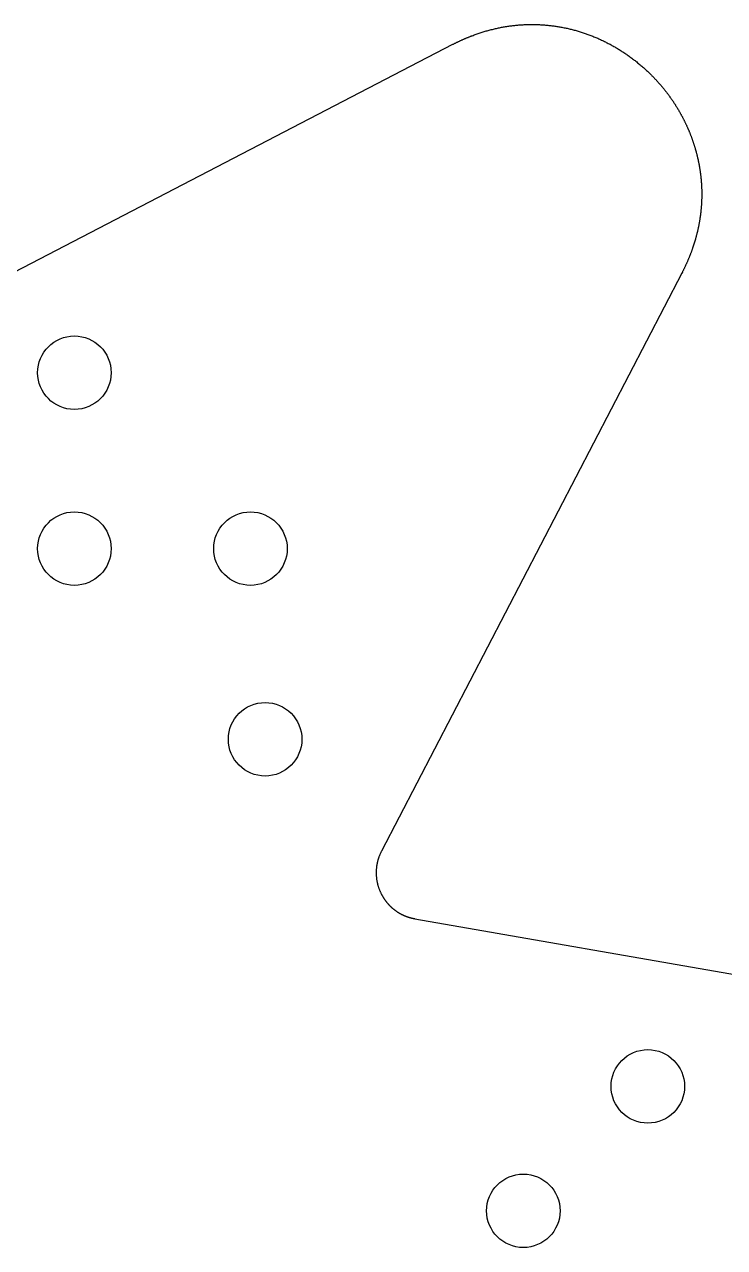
# Model space of a CAD drawing. Header units: millimetres. Extents: x 72.5 to 127.5, y -127.5 to -72.5.
# Drawn here: x 107.13 to 115.7, y -99.56 to -84.58 of the extents above; entities that cross this region are included whole.
import ezdxf

# ---------------------------------------------------------------- set-up
doc = ezdxf.new("R2010")
doc.units = ezdxf.units.MM
doc.layers.add('Edge.Cuts', color=254, linetype='CONTINUOUS', true_color=0xd0d2cd)

msp = doc.modelspace()

# ---------------------------------------------------------------- linework, layer by layer
at = {"layer": 'Edge.Cuts', "linetype": 'CONTINUOUS'}
for p, q in [((112.846216, -84.643074), (112.858703, -84.639931)), ((112.858703, -84.639931), (112.871195, -84.636868)), ((112.871195, -84.636868), (112.883693, -84.633886)), ((112.883693, -84.633886), (112.896195, -84.630986)), ((112.896195, -84.630986), (112.908701, -84.628166)), ((112.908701, -84.628166), (112.921213, -84.625428)), ((112.921213, -84.625428), (112.933728, -84.62277)), ((112.933728, -84.62277), (112.946248, -84.620193)), ((112.946248, -84.620193), (112.958772, -84.617696)), ((112.958772, -84.617696), (112.971299, -84.615281)), ((112.971299, -84.615281), (112.983831, -84.612946)), ((112.983831, -84.612946), (112.996366, -84.610691)), ((112.996366, -84.610691), (113.008905, -84.608517)), ((113.008905, -84.608517), (113.021447, -84.606424)), ((113.021447, -84.606424), (113.033992, -84.604411)), ((113.033992, -84.604411), (113.046541, -84.602479)), ((113.046541, -84.602479), (113.059092, -84.600627)), ((113.059092, -84.600627), (113.071646, -84.598855)), ((113.071646, -84.598855), (113.084203, -84.597164)), ((113.084203, -84.597164), (113.096762, -84.595553)), ((113.096762, -84.595553), (113.109323, -84.594022)), ((113.109323, -84.594022), (113.121887, -84.592571)), ((113.121887, -84.592571), (113.134452, -84.591201)), ((113.134452, -84.591201), (113.147019, -84.589911)), ((113.147019, -84.589911), (113.159588, -84.588701)), ((113.159588, -84.588701), (113.172159, -84.587571)), ((113.172159, -84.587571), (113.18473, -84.586521)), ((113.18473, -84.586521), (113.197303, -84.585551)), ((113.197303, -84.585551), (113.209876, -84.584662)), ((113.209876, -84.584662), (113.22245, -84.583852)), ((113.22245, -84.583852), (113.235025, -84.583123)), ((113.235025, -84.583123), (113.2476, -84.582473)), ((113.2476, -84.582473), (113.260175, -84.581904)), ((113.260175, -84.581904), (113.272749, -84.581415)), ((113.272749, -84.581415), (113.285324, -84.581005)), ((113.285324, -84.581005), (113.297898, -84.580676)), ((113.297898, -84.580676), (113.310471, -84.580426)), ((113.310471, -84.580426), (113.323044, -84.580257)), ((113.323044, -84.580257), (113.335615, -84.580167)), ((113.335615, -84.580167), (113.348185, -84.580157)), ((113.348185, -84.580157), (113.360753, -84.580227)), ((113.360753, -84.580227), (113.37332, -84.580378)), ((113.37332, -84.580378), (113.385884, -84.580608)), ((113.385884, -84.580608), (113.398447, -84.580918)), ((113.398447, -84.580918), (113.411006, -84.581307)), ((113.411006, -84.581307), (113.423563, -84.581777)), ((113.423563, -84.581777), (113.436117, -84.582327)), ((113.436117, -84.582327), (113.448668, -84.582956)), ((113.448668, -84.582956), (113.461215, -84.583665)), ((113.461215, -84.583665), (113.473758, -84.584454)), ((113.473758, -84.584454), (113.486298, -84.585323)), ((113.486298, -84.585323), (113.498833, -84.586272)), ((113.498833, -84.586272), (113.511363, -84.5873)), ((113.511363, -84.5873), (113.523889, -84.588409)), ((113.523889, -84.588409), (113.536409, -84.589597)), ((113.536409, -84.589597), (113.548924, -84.590865)), ((113.548924, -84.590865), (113.561434, -84.592212)), ((113.561434, -84.592212), (113.573938, -84.59364)), ((113.573938, -84.59364), (113.586435, -84.595147)), ((113.586435, -84.595147), (113.598926, -84.596734)), ((113.598926, -84.596734), (113.611409, -84.5984)), ((113.611409, -84.5984), (113.623886, -84.600146)), ((113.623886, -84.600146), (113.636355, -84.601972)), ((113.636355, -84.601972), (113.648817, -84.603878)), ((113.648817, -84.603878), (113.66127, -84.605863)), ((113.66127, -84.605863), (113.673715, -84.607928)), ((113.673715, -84.607928), (113.686151, -84.610072)), ((113.686151, -84.610072), (113.698579, -84.612296)), ((113.698579, -84.612296), (113.710996, -84.614599)), ((113.710996, -84.614599), (113.723404, -84.616982)), ((113.723404, -84.616982), (113.735802, -84.619444)), ((113.735802, -84.619444), (113.74819, -84.621986)), ((113.74819, -84.621986), (113.760566, -84.624607)), ((113.760566, -84.624607), (113.772932, -84.627308)), ((113.772932, -84.627308), (113.785286, -84.630087)), ((113.785286, -84.630087), (113.797628, -84.632946)), ((113.797628, -84.632946), (113.809958, -84.635885)), ((113.809958, -84.635885), (113.822275, -84.638902)), ((113.822275, -84.638902), (113.83458, -84.641999)), ((112.43769, -84.79287), (112.443819, -84.789923)), ((112.443819, -84.789923), (112.449949, -84.786999)), ((112.449949, -84.786999), (112.456083, -84.784095)), ((112.456083, -84.784095), (112.462217, -84.781213)), ((112.462217, -84.781213), (112.468355, -84.778351)), ((112.468355, -84.778351), (112.474493, -84.775511)), ((112.474493, -84.775511), (112.480635, -84.772691)), ((112.480635, -84.772691), (112.486778, -84.769893)), ((112.486778, -84.769893), (112.492924, -84.767116)), ((112.492924, -84.767116), (112.499071, -84.76436)), ((112.499071, -84.76436), (112.505221, -84.761624)), ((112.505221, -84.761624), (112.511372, -84.75891)), ((112.511372, -84.75891), (112.517526, -84.756216)), ((112.517526, -84.756216), (112.523681, -84.753544)), ((112.523681, -84.753544), (112.52984, -84.750892)), ((112.52984, -84.750892), (112.535998, -84.748262)), ((112.535998, -84.748262), (112.542161, -84.745652)), ((112.542161, -84.745652), (112.548323, -84.743063)), ((112.548323, -84.743063), (112.55449, -84.740495)), ((112.55449, -84.740495), (112.560656, -84.737948)), ((112.560656, -84.737948), (112.566826, -84.735421)), ((112.566826, -84.735421), (112.572997, -84.732916)), ((112.572997, -84.732916), (112.579171, -84.73043)), ((112.579171, -84.73043), (112.585345, -84.727967)), ((112.585345, -84.727967), (112.591522, -84.725523)), ((112.591522, -84.725523), (112.5977, -84.723101)), ((112.5977, -84.723101), (112.603882, -84.720699)), ((112.603882, -84.720699), (112.610063, -84.718318)), ((112.610063, -84.718318), (112.622433, -84.713618)), ((112.622433, -84.713618), (112.634811, -84.709001)), ((112.634811, -84.709001), (112.647195, -84.704467)), ((112.647195, -84.704467), (112.659586, -84.700015)), ((112.659586, -84.700015), (112.671984, -84.695645)), ((112.671984, -84.695645), (112.684389, -84.691358)), ((112.684389, -84.691358), (112.696801, -84.687153)), ((112.696801, -84.687153), (112.709219, -84.68303)), ((112.709219, -84.68303), (112.721643, -84.678989)), ((112.721643, -84.678989), (112.734074, -84.67503)), ((112.734074, -84.67503), (112.746511, -84.671153)), ((112.746511, -84.671153), (112.758954, -84.667358)), ((112.758954, -84.667358), (112.771403, -84.663644)), ((112.771403, -84.663644), (112.783858, -84.660012)), ((112.783858, -84.660012), (112.796318, -84.656462)), ((112.796318, -84.656462), (112.808785, -84.652993)), ((112.808785, -84.652993), (112.821256, -84.649605)), ((112.821256, -84.649605), (112.833733, -84.646299)), ((112.833733, -84.646299), (112.846216, -84.643074)), ((113.83458, -84.641999), (113.846871, -84.645174)), ((113.846871, -84.645174), (113.859148, -84.648429)), ((113.859148, -84.648429), (113.871411, -84.651763)), ((113.871411, -84.651763), (113.883659, -84.655175)), ((113.883659, -84.655175), (113.895893, -84.658666)), ((113.895893, -84.658666), (113.908111, -84.662236)), ((113.908111, -84.662236), (113.920314, -84.665885)), ((113.920314, -84.665885), (113.9325, -84.669612)), ((113.9325, -84.669612), (113.94467, -84.673418)), ((113.94467, -84.673418), (113.956822, -84.677303)), ((113.956822, -84.677303), (113.968958, -84.681265)), ((113.968958, -84.681265), (113.981075, -84.685306)), ((113.981075, -84.685306), (113.993174, -84.689425)), ((113.993174, -84.689425), (114.005255, -84.693623)), ((114.005255, -84.693623), (114.017316, -84.697898)), ((114.017316, -84.697898), (114.029357, -84.702251)), ((114.029357, -84.702251), (114.041379, -84.706682)), ((114.041379, -84.706682), (114.05338, -84.71119)), ((114.05338, -84.71119), (114.06536, -84.715776)), ((114.06536, -84.715776), (114.077319, -84.72044)), ((114.077319, -84.72044), (114.089256, -84.72518)), ((114.089256, -84.72518), (114.10117, -84.729998)), ((114.10117, -84.729998), (114.113062, -84.734893)), ((114.113062, -84.734893), (114.12493, -84.739865)), ((114.12493, -84.739865), (114.136775, -84.744913)), ((114.136775, -84.744913), (114.148595, -84.750038)), ((114.148595, -84.750038), (114.160391, -84.75524)), ((114.160391, -84.75524), (114.172161, -84.760517)), ((114.172161, -84.760517), (114.183906, -84.765871)), ((114.183906, -84.765871), (114.195624, -84.771301)), ((114.195624, -84.771301), (114.207316, -84.776806)), ((114.207316, -84.776806), (114.21898, -84.782387)), ((114.21898, -84.782387), (114.230617, -84.788044)), ((114.230617, -84.788044), (114.242226, -84.793776)), ((105.292422, -88.501053), (112.376525, -84.823495)), ((112.376525, -84.823495), (112.382632, -84.820336)), ((112.382632, -84.820336), (112.38874, -84.8172)), ((112.38874, -84.8172), (112.394852, -84.814084)), ((112.394852, -84.814084), (112.400964, -84.81099)), ((112.400964, -84.81099), (112.40708, -84.807916)), ((112.40708, -84.807916), (112.413197, -84.804865)), ((112.413197, -84.804865), (112.419318, -84.801834)), ((112.419318, -84.801834), (112.425439, -84.798825)), ((112.425439, -84.798825), (112.431564, -84.795836)), ((112.431564, -84.795836), (112.43769, -84.79287)), ((114.242226, -84.793776), (114.253806, -84.799582)), ((114.253806, -84.799582), (114.265356, -84.805464)), ((114.265356, -84.805464), (114.276877, -84.81142)), ((114.276877, -84.81142), (114.288368, -84.81745)), ((114.288368, -84.81745), (114.299828, -84.823555)), ((114.299828, -84.823555), (114.311257, -84.829733)), ((114.311257, -84.829733), (114.322654, -84.835986)), ((114.322654, -84.835986), (114.334018, -84.842311)), ((114.334018, -84.842311), (114.34535, -84.84871)), ((114.34535, -84.84871), (114.356648, -84.855182)), ((114.356648, -84.855182), (114.367912, -84.861727)), ((114.367912, -84.861727), (114.379142, -84.868344)), ((114.379142, -84.868344), (114.390337, -84.875033)), ((114.390337, -84.875033), (114.401497, -84.881795)), ((114.401497, -84.881795), (114.41262, -84.888628)), ((114.41262, -84.888628), (114.423707, -84.895532)), ((114.423707, -84.895532), (114.434757, -84.902508)), ((114.434757, -84.902508), (114.445769, -84.909554)), ((114.445769, -84.909554), (114.456743, -84.916671)), ((114.456743, -84.916671), (114.467678, -84.923858)), ((114.467678, -84.923858), (114.478574, -84.931115)), ((114.478574, -84.931115), (114.489431, -84.938441)), ((114.489431, -84.938441), (114.500247, -84.945837)), ((114.500247, -84.945837), (114.511022, -84.953302)), ((114.511022, -84.953302), (114.521755, -84.960835)), ((114.521755, -84.960835), (114.532447, -84.968437)), ((114.532447, -84.968437), (114.543096, -84.976106)), ((114.543096, -84.976106), (114.553702, -84.983843)), ((114.553702, -84.983843), (114.564265, -84.991648)), ((114.564265, -84.991648), (114.574783, -84.999519)), ((114.574783, -84.999519), (114.585257, -85.007456)), ((114.585257, -85.007456), (114.595685, -85.01546)), ((114.595685, -85.01546), (114.606068, -85.02353)), ((114.606068, -85.02353), (114.616405, -85.031665)), ((114.616405, -85.031665), (114.626695, -85.039864)), ((114.626695, -85.039864), (114.636937, -85.048129)), ((114.636937, -85.048129), (114.647132, -85.056457)), ((114.647132, -85.056457), (114.657279, -85.06485)), ((114.657279, -85.06485), (114.667376, -85.073306)), ((114.667376, -85.073306), (114.677424, -85.081824)), ((114.677424, -85.081824), (114.687422, -85.090405)), ((114.687422, -85.090405), (114.69737, -85.099049)), ((114.69737, -85.099049), (114.707267, -85.107754)), ((114.707267, -85.107754), (114.717112, -85.11652)), ((114.717112, -85.11652), (114.726905, -85.125347)), ((114.726905, -85.125347), (114.736646, -85.134234)), ((114.736646, -85.134234), (114.746333, -85.143182)), ((114.746333, -85.143182), (114.755967, -85.152189)), ((114.755967, -85.152189), (114.765548, -85.161254)), ((114.765548, -85.161254), (114.775073, -85.170379)), ((114.775073, -85.170379), (114.784544, -85.179561)), ((114.784544, -85.179561), (114.793959, -85.188801)), ((114.793959, -85.188801), (114.803318, -85.198098)), ((114.803318, -85.198098), (114.807976, -85.202768)), ((114.807976, -85.202768), (114.81262, -85.207452)), ((114.81262, -85.207452), (114.81725, -85.21215)), ((114.81725, -85.21215), (114.821866, -85.216862)), ((114.821866, -85.216862), (114.826467, -85.221588)), ((114.826467, -85.221588), (114.831054, -85.226327)), ((114.831054, -85.226327), (114.835626, -85.231081)), ((114.835626, -85.231081), (114.840184, -85.235848)), ((114.840184, -85.235848), (114.844728, -85.240629)), ((114.844728, -85.240629), (114.849256, -85.245424)), ((114.849256, -85.245424), (114.85377, -85.250232)), ((114.85377, -85.250232), (114.858269, -85.255054)), ((114.858269, -85.255054), (114.862753, -85.259888)), ((114.862753, -85.259888), (114.867223, -85.264737)), ((114.867223, -85.264737), (114.871677, -85.269599)), ((114.871677, -85.269599), (114.876117, -85.274474)), ((114.876117, -85.274474), (114.880541, -85.279362)), ((114.880541, -85.279362), (114.884951, -85.284263)), ((114.884951, -85.284263), (114.889345, -85.289177)), ((114.889345, -85.289177), (114.893724, -85.294105)), ((114.893724, -85.294105), (114.898087, -85.299045)), ((114.898087, -85.299045), (114.902436, -85.303998)), ((114.902436, -85.303998), (114.906768, -85.308964)), ((114.906768, -85.308964), (114.911086, -85.313942)), ((114.911086, -85.313942), (114.915388, -85.318933)), ((114.915388, -85.318933), (114.919675, -85.323937)), ((114.919675, -85.323937), (114.923945, -85.328954)), ((114.923945, -85.328954), (114.928201, -85.333983)), ((114.928201, -85.333983), (114.93244, -85.339024)), ((114.93244, -85.339024), (114.936664, -85.344078)), ((114.936664, -85.344078), (114.940871, -85.349143)), ((114.940871, -85.349143), (114.945064, -85.354221)), ((114.945064, -85.354221), (114.94924, -85.359311)), ((114.94924, -85.359311), (114.9534, -85.364414)), ((114.9534, -85.364414), (114.957544, -85.369528)), ((114.957544, -85.369528), (114.961672, -85.374655)), ((114.961672, -85.374655), (114.965784, -85.379792)), ((114.965784, -85.379792), (114.96988, -85.384943)), ((114.96988, -85.384943), (114.973959, -85.390104)), ((114.973959, -85.390104), (114.978023, -85.395278)), ((114.978023, -85.395278), (114.98207, -85.400462)), ((114.98207, -85.400462), (114.986101, -85.405659)), ((114.986101, -85.405659), (114.990114, -85.410867)), ((114.990114, -85.410867), (114.994113, -85.416087)), ((114.994113, -85.416087), (114.998093, -85.421317)), ((114.998093, -85.421317), (115.002059, -85.42656)), ((115.002059, -85.42656), (115.006006, -85.431812)), ((115.006006, -85.431812), (115.009938, -85.437077)), ((115.009938, -85.437077), (115.013852, -85.442352)), ((115.013852, -85.442352), (115.017751, -85.447639)), ((115.017751, -85.447639), (115.021632, -85.452936)), ((115.021632, -85.452936), (115.025496, -85.458245)), ((115.025496, -85.458245), (115.029344, -85.463564)), ((115.029344, -85.463564), (115.033175, -85.468894)), ((115.033175, -85.468894), (115.036988, -85.474234)), ((115.036988, -85.474234), (115.040785, -85.479586)), ((115.040785, -85.479586), (115.044564, -85.484947)), ((115.044564, -85.484947), (115.048327, -85.49032)), ((115.048327, -85.49032), (115.052072, -85.495702)), ((115.052072, -85.495702), (115.0558, -85.501095)), ((115.0558, -85.501095), (115.059511, -85.506498)), ((115.059511, -85.506498), (115.063205, -85.511912)), ((115.063205, -85.511912), (115.066881, -85.517335)), ((115.066881, -85.517335), (115.07054, -85.522769)), ((115.07054, -85.522769), (115.074182, -85.528212)), ((115.074182, -85.528212), (115.077806, -85.533666)), ((115.077806, -85.533666), (115.081412, -85.539129)), ((115.081412, -85.539129), (115.085002, -85.544603)), ((115.085002, -85.544603), (115.088573, -85.550085)), ((115.088573, -85.550085), (115.092128, -85.555578)), ((115.092128, -85.555578), (115.095664, -85.56108)), ((115.095664, -85.56108), (115.099183, -85.566592)), ((115.099183, -85.566592), (115.102684, -85.572113)), ((115.102684, -85.572113), (115.106168, -85.577644)), ((115.106168, -85.577644), (115.109633, -85.583183)), ((115.109633, -85.583183), (115.113081, -85.588733)), ((115.113081, -85.588733), (115.116511, -85.594291)), ((115.116511, -85.594291), (115.119923, -85.599859)), ((115.119923, -85.599859), (115.123317, -85.605435)), ((115.123317, -85.605435), (115.126694, -85.611021)), ((115.126694, -85.611021), (115.130051, -85.616615)), ((115.130051, -85.616615), (115.133392, -85.622219)), ((115.133392, -85.622219), (115.136714, -85.62783)), ((115.136714, -85.62783), (115.140018, -85.633452)), ((115.140018, -85.633452), (115.143304, -85.639081)), ((115.143304, -85.639081), (115.146572, -85.64472)), ((115.146572, -85.64472), (115.149821, -85.650365)), ((115.149821, -85.650365), (115.153053, -85.656021)), ((115.153053, -85.656021), (115.156266, -85.661684)), ((115.156266, -85.661684), (115.159461, -85.667357)), ((115.159461, -85.667357), (115.162637, -85.673036)), ((115.162637, -85.673036), (115.165796, -85.678725)), ((115.165796, -85.678725), (115.168935, -85.684421)), ((115.168935, -85.684421), (115.172057, -85.690126)), ((115.172057, -85.690126), (115.17516, -85.695838)), ((115.17516, -85.695838), (115.178245, -85.701559)), ((115.178245, -85.701559), (115.18131, -85.707286)), ((115.18131, -85.707286), (115.184358, -85.713023)), ((115.184358, -85.713023), (115.187387, -85.718766)), ((115.187387, -85.718766), (115.190397, -85.724519)), ((115.190397, -85.724519), (115.193389, -85.730277)), ((115.193389, -85.730277), (115.196362, -85.736044)), ((115.196362, -85.736044), (115.199316, -85.741817)), ((115.199316, -85.741817), (115.202253, -85.7476)), ((115.202253, -85.7476), (115.205169, -85.753388)), ((115.205169, -85.753388), (115.208068, -85.759185)), ((115.208068, -85.759185), (115.210947, -85.764987)), ((115.210947, -85.764987), (115.213809, -85.770799)), ((115.213809, -85.770799), (115.21665, -85.776616)), ((115.21665, -85.776616), (115.219474, -85.782441)), ((115.219474, -85.782441), (115.222277, -85.788272)), ((115.222277, -85.788272), (115.225063, -85.794112)), ((115.225063, -85.794112), (115.227829, -85.799956)), ((115.227829, -85.799956), (115.230577, -85.805809)), ((115.230577, -85.805809), (115.233306, -85.811667)), ((115.233306, -85.811667), (115.236016, -85.817534)), ((115.236016, -85.817534), (115.238706, -85.823405)), ((115.238706, -85.823405), (115.241378, -85.829285)), ((115.241378, -85.829285), (115.24403, -85.835169)), ((115.24403, -85.835169), (115.246664, -85.841061)), ((115.246664, -85.841061), (115.249278, -85.846958)), ((115.249278, -85.846958), (115.251874, -85.852863)), ((115.251874, -85.852863), (115.254449, -85.858773)), ((115.254449, -85.858773), (115.257007, -85.86469)), ((115.257007, -85.86469), (115.259544, -85.870612)), ((115.259544, -85.870612), (115.262064, -85.876542)), ((115.262064, -85.876542), (115.264562, -85.882475)), ((115.264562, -85.882475), (115.267043, -85.888417)), ((115.267043, -85.888417), (115.269504, -85.894362)), ((115.269504, -85.894362), (115.271946, -85.900316)), ((115.271946, -85.900316), (115.274368, -85.906273)), ((115.274368, -85.906273), (115.276772, -85.912238)), ((115.276772, -85.912238), (115.279155, -85.918206)), ((115.279155, -85.918206), (115.28152, -85.924182)), ((115.28152, -85.924182), (115.283865, -85.930161)), ((115.283865, -85.930161), (115.286191, -85.936148)), ((115.286191, -85.936148), (115.288497, -85.942138)), ((115.288497, -85.942138), (115.290785, -85.948136)), ((115.290785, -85.948136), (115.293052, -85.954136)), ((115.293052, -85.954136), (115.295301, -85.960145)), ((115.295301, -85.960145), (115.297529, -85.966156)), ((115.297529, -85.966156), (115.299739, -85.972174)), ((115.299739, -85.972174), (115.301928, -85.978195)), ((115.301928, -85.978195), (115.304099, -85.984224)), ((115.304099, -85.984224), (115.306249, -85.990255)), ((115.306249, -85.990255), (115.308381, -85.996294)), ((115.308381, -85.996294), (115.310492, -86.002334)), ((115.310492, -86.002334), (115.312585, -86.008382)), ((115.312585, -86.008382), (115.314658, -86.014432)), ((115.314658, -86.014432), (115.316711, -86.02049)), ((115.316711, -86.02049), (115.318744, -86.026549)), ((115.318744, -86.026549), (115.320759, -86.032616)), ((115.320759, -86.032616), (115.322753, -86.038684)), ((115.322753, -86.038684), (115.324728, -86.04476)), ((115.324728, -86.04476), (115.326683, -86.050837)), ((115.326683, -86.050837), (115.328619, -86.056922)), ((115.328619, -86.056922), (115.330534, -86.063007)), ((115.330534, -86.063007), (115.332431, -86.0691)), ((115.332431, -86.0691), (115.334307, -86.075194)), ((115.334307, -86.075194), (115.336165, -86.081295)), ((115.336165, -86.081295), (115.338001, -86.087398)), ((115.338001, -86.087398), (115.339819, -86.093507)), ((115.339819, -86.093507), (115.341617, -86.099617)), ((115.341617, -86.099617), (115.343395, -86.105734)), ((115.343395, -86.105734), (115.345153, -86.111852)), ((115.345153, -86.111852), (115.346892, -86.117977)), ((115.346892, -86.117977), (115.348611, -86.124103)), ((115.348611, -86.124103), (115.35031, -86.130235)), ((115.35031, -86.130235), (115.351989, -86.136368)), ((115.351989, -86.136368), (115.35365, -86.142508)), ((115.35365, -86.142508), (115.355289, -86.148648)), ((115.355289, -86.148648), (115.35691, -86.154794)), ((115.35691, -86.154794), (115.358509, -86.160941)), ((115.358509, -86.160941), (115.36009, -86.167095)), ((115.36009, -86.167095), (115.361651, -86.173249)), ((115.361651, -86.173249), (115.363192, -86.179409)), ((115.363192, -86.179409), (115.364713, -86.185569)), ((115.364713, -86.185569), (115.366214, -86.191736)), ((115.366214, -86.191736), (115.367695, -86.197903)), ((115.367695, -86.197903), (115.369157, -86.204076)), ((115.369157, -86.204076), (115.370599, -86.210249)), ((115.370599, -86.210249), (115.372021, -86.216428)), ((115.372021, -86.216428), (115.373423, -86.222607)), ((115.373423, -86.222607), (115.374805, -86.228792)), ((115.374805, -86.228792), (115.376167, -86.234977)), ((115.376167, -86.234977), (115.37751, -86.241167)), ((115.37751, -86.241167), (115.378832, -86.247358)), ((115.378832, -86.247358), (115.380135, -86.253554)), ((115.380135, -86.253554), (115.381418, -86.25975)), ((115.381418, -86.25975), (115.382681, -86.265952)), ((115.382681, -86.265952), (115.383923, -86.272153)), ((115.383923, -86.272153), (115.385147, -86.27836)), ((115.385147, -86.27836), (115.38635, -86.284566)), ((115.38635, -86.284566), (115.387533, -86.290778)), ((115.387533, -86.290778), (115.388696, -86.296989)), ((115.388696, -86.296989), (115.38984, -86.303206)), ((115.38984, -86.303206), (115.390963, -86.309422)), ((115.390963, -86.309422), (115.392067, -86.315644)), ((115.392067, -86.315644), (115.393151, -86.321864)), ((115.393151, -86.321864), (115.394215, -86.32809)), ((115.394215, -86.32809), (115.395258, -86.334315)), ((115.395258, -86.334315), (115.396283, -86.340546)), ((115.396283, -86.340546), (115.397286, -86.346775)), ((115.397286, -86.346775), (115.39827, -86.353009)), ((115.39827, -86.353009), (115.399234, -86.359243)), ((115.399234, -86.359243), (115.400179, -86.365481)), ((115.400179, -86.365481), (115.401103, -86.371719)), ((115.401103, -86.371719), (115.402007, -86.377961)), ((115.402007, -86.377961), (115.402891, -86.384202)), ((115.402891, -86.384202), (115.403756, -86.390448)), ((115.403756, -86.390448), (115.4046, -86.396693)), ((115.4046, -86.396693), (115.405424, -86.402942)), ((115.405424, -86.402942), (115.406228, -86.409191)), ((115.406228, -86.409191), (115.407013, -86.415444)), ((115.407013, -86.415444), (115.407777, -86.421695)), ((115.407777, -86.421695), (115.408522, -86.427951)), ((115.408522, -86.427951), (115.409246, -86.434206)), ((115.409246, -86.434206), (115.409951, -86.440466)), ((115.409951, -86.440466), (115.410635, -86.446723)), ((115.410635, -86.446723), (115.4113, -86.452986)), ((115.4113, -86.452986), (115.411945, -86.459246)), ((115.411945, -86.459246), (115.412569, -86.465511)), ((115.412569, -86.465511), (115.413174, -86.471774)), ((115.413174, -86.471774), (115.413759, -86.478042)), ((115.413759, -86.478042), (115.414323, -86.484308)), ((115.414323, -86.484308), (115.414868, -86.490578)), ((115.414868, -86.490578), (115.415392, -86.496847)), ((115.415392, -86.496847), (115.415897, -86.503119)), ((115.415897, -86.503119), (115.416382, -86.50939)), ((115.416382, -86.50939), (115.416847, -86.515665)), ((115.416847, -86.515665), (115.417291, -86.521938)), ((115.417291, -86.521938), (115.417716, -86.528215)), ((115.417716, -86.528215), (115.418121, -86.53449)), ((115.418121, -86.53449), (115.418505, -86.540769)), ((115.418505, -86.540769), (115.41887, -86.547045)), ((115.41887, -86.547045), (115.419215, -86.553326)), ((115.419215, -86.553326), (115.419539, -86.559605)), ((115.419539, -86.559605), (115.419844, -86.565887)), ((115.419844, -86.565887), (115.420129, -86.572167)), ((115.420129, -86.572167), (115.420394, -86.578452)), ((115.420394, -86.578452), (115.420638, -86.584733)), ((115.420638, -86.584733), (115.420863, -86.591019)), ((115.420506, -86.735678), (115.42025, -86.741972)), ((115.420742, -86.729387), (115.420506, -86.735678)), ((115.420958, -86.723094), (115.420742, -86.729387)), ((115.420863, -86.591019), (115.421068, -86.597302)), ((115.421153, -86.716803), (115.420958, -86.723094)), ((115.421068, -86.597302), (115.421252, -86.603589)), ((115.421329, -86.710509), (115.421153, -86.716803)), ((115.421252, -86.603589), (115.421417, -86.609873)), ((115.421485, -86.704219), (115.421329, -86.710509)), ((115.421417, -86.609873), (115.421562, -86.616161)), ((115.42162, -86.697925), (115.421485, -86.704219)), ((115.421562, -86.616161), (115.421686, -86.622447)), ((115.421736, -86.691635), (115.42162, -86.697925)), ((115.421686, -86.622447), (115.421791, -86.628736)), ((115.421831, -86.685342), (115.421736, -86.691635)), ((115.421791, -86.628736), (115.421875, -86.635023)), ((115.421907, -86.679053), (115.421831, -86.685342)), ((115.421875, -86.635023), (115.42194, -86.641313)), ((115.421963, -86.67276), (115.421907, -86.679053)), ((115.42194, -86.641313), (115.421985, -86.6476)), ((115.421998, -86.666471), (115.421963, -86.67276)), ((115.421985, -86.6476), (115.422009, -86.653891)), ((115.422014, -86.66018), (115.421998, -86.666471)), ((115.422009, -86.653891), (115.422014, -86.66018)), ((115.408832, -86.88665), (115.408094, -86.892937)), ((115.409549, -86.880365), (115.408832, -86.88665)), ((115.410246, -86.874076), (115.409549, -86.880365)), ((115.410923, -86.86779), (115.410246, -86.874076)), ((115.41158, -86.861501), (115.410923, -86.86779)), ((115.412217, -86.855214), (115.41158, -86.861501)), ((115.412834, -86.848923), (115.412217, -86.855214)), ((115.41343, -86.842636), (115.412834, -86.848923)), ((115.414007, -86.836344), (115.41343, -86.842636)), ((115.414564, -86.830056), (115.414007, -86.836344)), ((115.4151, -86.823764), (115.414564, -86.830056)), ((115.415617, -86.817475), (115.4151, -86.823764)), ((115.416113, -86.811183), (115.415617, -86.817475)), ((115.416589, -86.804893), (115.416113, -86.811183)), ((115.417046, -86.7986), (115.416589, -86.804893)), ((115.417482, -86.79231), (115.417046, -86.7986)), ((115.417898, -86.786017), (115.417482, -86.79231)), ((115.418294, -86.779726), (115.417898, -86.786017)), ((115.41867, -86.773432), (115.418294, -86.779726)), ((115.419026, -86.767142), (115.41867, -86.773432)), ((115.419362, -86.760848), (115.419026, -86.767142)), ((115.419678, -86.754557), (115.419362, -86.760848)), ((115.419974, -86.748263), (115.419678, -86.754557)), ((115.42025, -86.741972), (115.419974, -86.748263)), ((115.385583, -87.037324), (115.384362, -87.043593)), ((115.386783, -87.031057), (115.385583, -87.037324)), ((115.387964, -87.024786), (115.386783, -87.031057)), ((115.389123, -87.018517), (115.387964, -87.024786)), ((115.390264, -87.012244), (115.389123, -87.018517)), ((115.391383, -87.005973), (115.390264, -87.012244)), ((115.392483, -86.999699), (115.391383, -87.005973)), ((115.393562, -86.993426), (115.392483, -86.999699)), ((115.394622, -86.98715), (115.393562, -86.993426)), ((115.39566, -86.980876), (115.394622, -86.98715)), ((115.39668, -86.974598), (115.39566, -86.980876)), ((115.397678, -86.968322), (115.39668, -86.974598)), ((115.398657, -86.962042), (115.397678, -86.968322)), ((115.399615, -86.955765), (115.398657, -86.962042)), ((115.400554, -86.949484), (115.399615, -86.955765)), ((115.401472, -86.943204), (115.400554, -86.949484)), ((115.40237, -86.936922), (115.401472, -86.943204)), ((115.403248, -86.930642), (115.40237, -86.936922)), ((115.404106, -86.924358), (115.403248, -86.930642)), ((115.404944, -86.918076), (115.404106, -86.924358)), ((115.405762, -86.911791), (115.404944, -86.918076)), ((115.406559, -86.905508), (115.405762, -86.911791)), ((115.407337, -86.899222), (115.406559, -86.905508)), ((115.408094, -86.892937), (115.407337, -86.899222)), ((115.350698, -87.187431), (115.348991, -87.193671)), ((115.352385, -87.181192), (115.350698, -87.187431)), ((115.354052, -87.17495), (115.352385, -87.181192)), ((115.355698, -87.168708), (115.354052, -87.17495)), ((115.357324, -87.162463), (115.355698, -87.168708)), ((115.358929, -87.156218), (115.357324, -87.162463)), ((115.360515, -87.14997), (115.358929, -87.156218)), ((115.36208, -87.143724), (115.360515, -87.14997)), ((115.363625, -87.137473), (115.36208, -87.143724)), ((115.365149, -87.131224), (115.363625, -87.137473)), ((115.366653, -87.124971), (115.365149, -87.131224)), ((115.368136, -87.118719), (115.366653, -87.124971)), ((115.3696, -87.112463), (115.368136, -87.118719)), ((115.371043, -87.106209), (115.3696, -87.112463)), ((115.372466, -87.099951), (115.371043, -87.106209)), ((115.373869, -87.093695), (115.372466, -87.099951)), ((115.375251, -87.087435), (115.373869, -87.093695)), ((115.376613, -87.081176), (115.375251, -87.087435)), ((115.377956, -87.074913), (115.376613, -87.081176)), ((115.379277, -87.068652), (115.377956, -87.074913)), ((115.380579, -87.062388), (115.379277, -87.068652)), ((115.38186, -87.056125), (115.380579, -87.062388)), ((115.383121, -87.049858), (115.38186, -87.056125)), ((115.384362, -87.043593), (115.383121, -87.049858)), ((115.30408, -87.336745), (115.30188, -87.342947)), ((115.306258, -87.330543), (115.30408, -87.336745)), ((115.308416, -87.324337), (115.306258, -87.330543)), ((115.310553, -87.318132), (115.308416, -87.324337)), ((115.31267, -87.311923), (115.310553, -87.318132)), ((115.314765, -87.305714), (115.31267, -87.311923)), ((115.316841, -87.299502), (115.314765, -87.305714)), ((115.318896, -87.29329), (115.316841, -87.299502)), ((115.320931, -87.287074), (115.318896, -87.29329)), ((115.322944, -87.280859), (115.320931, -87.287074)), ((115.324938, -87.27464), (115.322944, -87.280859)), ((115.326911, -87.268422), (115.324938, -87.27464)), ((115.328864, -87.2622), (115.326911, -87.268422)), ((115.330795, -87.255979), (115.328864, -87.2622)), ((115.332707, -87.249753), (115.330795, -87.255979)), ((115.334598, -87.243529), (115.332707, -87.249753)), ((115.336469, -87.237301), (115.334598, -87.243529)), ((115.338319, -87.231073), (115.336469, -87.237301)), ((115.340149, -87.224842), (115.338319, -87.231073)), ((115.341958, -87.218612), (115.340149, -87.224842)), ((115.343747, -87.212377), (115.341958, -87.218612)), ((115.345515, -87.206144), (115.343747, -87.212377)), ((115.347263, -87.199907), (115.345515, -87.206144)), ((115.348991, -87.193671), (115.347263, -87.199907)), ((115.245583, -87.485069), (115.242885, -87.491225)), ((115.248259, -87.478911), (115.245583, -87.485069)), ((115.250915, -87.47275), (115.248259, -87.478911)), ((115.25355, -87.466589), (115.250915, -87.47275)), ((115.256165, -87.460424), (115.25355, -87.466589)), ((115.258757, -87.454259), (115.256165, -87.460424)), ((115.26133, -87.44809), (115.258757, -87.454259)), ((115.263881, -87.441921), (115.26133, -87.44809)), ((115.266412, -87.435749), (115.263881, -87.441921)), ((115.268922, -87.429576), (115.266412, -87.435749)), ((115.271411, -87.423399), (115.268922, -87.429576)), ((115.273879, -87.417222), (115.271411, -87.423399)), ((115.276327, -87.411042), (115.273879, -87.417222)), ((115.278753, -87.404861), (115.276327, -87.411042)), ((115.281159, -87.398677), (115.278753, -87.404861)), ((115.283544, -87.392493), (115.281159, -87.398677)), ((115.285909, -87.386305), (115.283544, -87.392493)), ((115.288252, -87.380117), (115.285909, -87.386305)), ((115.290576, -87.373926), (115.288252, -87.380117)), ((115.292877, -87.367734), (115.290576, -87.373926)), ((115.295159, -87.361539), (115.292877, -87.367734)), ((115.29742, -87.355344), (115.295159, -87.361539)), ((115.299661, -87.349145), (115.29742, -87.355344)), ((115.30188, -87.342947), (115.299661, -87.349145)), ((115.17872, -87.625117), (111.501161, -94.706934)), ((115.184504, -87.6139), (115.17872, -87.625117)), ((115.187625, -87.607787), (115.184504, -87.6139)), ((115.190723, -87.601672), (115.187625, -87.607787)), ((115.193801, -87.595554), (115.190723, -87.601672)), ((115.196858, -87.589435), (115.193801, -87.595554)), ((115.199893, -87.583313), (115.196858, -87.589435)), ((115.202907, -87.577189), (115.199893, -87.583313)), ((115.2059, -87.571062), (115.202907, -87.577189)), ((115.208871, -87.564934), (115.2059, -87.571062)), ((115.211822, -87.558803), (115.208871, -87.564934)), ((115.214751, -87.552671), (115.211822, -87.558803)), ((115.217659, -87.546535), (115.214751, -87.552671)), ((115.220546, -87.540399), (115.217659, -87.546535)), ((115.223412, -87.534259), (115.220546, -87.540399)), ((115.226257, -87.528118), (115.223412, -87.534259)), ((115.229081, -87.521974), (115.226257, -87.528118)), ((115.231884, -87.515829), (115.229081, -87.521974)), ((115.234666, -87.50968), (115.231884, -87.515829)), ((115.237426, -87.503531), (115.234666, -87.50968)), ((115.240166, -87.497378), (115.237426, -87.503531)), ((115.242885, -87.491225), (115.240166, -87.497378)), ((111.454704, -94.827135), (111.453039, -94.833648)), ((111.456447, -94.820638), (111.454704, -94.827135)), ((111.458268, -94.814157), (111.456447, -94.820638)), ((111.460168, -94.807694), (111.458268, -94.814157)), ((111.462146, -94.801247), (111.460168, -94.807694)), ((111.464202, -94.794819), (111.462146, -94.801247)), ((111.466336, -94.788409), (111.464202, -94.794819)), ((111.468548, -94.782018), (111.466336, -94.788409)), ((111.470838, -94.775645), (111.468548, -94.782018)), ((111.473206, -94.769293), (111.470838, -94.775645)), ((111.475652, -94.76296), (111.473206, -94.769293)), ((111.478175, -94.756648), (111.475652, -94.76296)), ((111.480776, -94.750357), (111.478175, -94.756648)), ((111.483455, -94.744087), (111.480776, -94.750357)), ((111.486212, -94.737839), (111.483455, -94.744087)), ((111.489047, -94.731612), (111.486212, -94.737839)), ((111.491959, -94.725408), (111.489047, -94.731612)), ((111.494948, -94.719227), (111.491959, -94.725408)), ((111.498016, -94.713069), (111.494948, -94.719227)), ((111.501161, -94.706934), (111.498016, -94.713069)), ((111.436328, -94.966387), (111.436327, -94.973099)), ((111.436327, -94.973099), (111.436406, -94.979813)), ((111.436408, -94.959678), (111.436328, -94.966387)), ((111.436569, -94.952972), (111.436408, -94.959678)), ((111.436809, -94.946271), (111.436569, -94.952972)), ((111.437129, -94.939574), (111.436809, -94.946271)), ((111.437529, -94.932883), (111.437129, -94.939574)), ((111.438008, -94.926198), (111.437529, -94.932883)), ((111.438567, -94.919521), (111.438008, -94.926198)), ((111.439205, -94.912851), (111.438567, -94.919521)), ((111.439923, -94.906189), (111.439205, -94.912851)), ((111.44072, -94.899537), (111.439923, -94.906189)), ((111.441597, -94.892894), (111.44072, -94.899537)), ((111.442552, -94.886262), (111.441597, -94.892894)), ((111.443587, -94.879641), (111.442552, -94.886262)), ((111.444701, -94.873031), (111.443587, -94.879641)), ((111.445893, -94.866434), (111.444701, -94.873031)), ((111.447165, -94.859849), (111.445893, -94.866434)), ((111.448516, -94.853277), (111.447165, -94.859849)), ((111.449945, -94.846719), (111.448516, -94.853277)), ((111.451452, -94.840176), (111.449945, -94.846719)), ((111.453039, -94.833648), (111.451452, -94.840176)), ((111.436406, -94.979813), (111.436565, -94.986528)), ((111.436565, -94.986528), (111.436804, -94.993243)), ((111.436804, -94.993243), (111.437123, -94.999958)), ((111.437123, -94.999958), (111.437522, -95.006671)), ((111.437522, -95.006671), (111.438001, -95.013382)), ((111.438001, -95.013382), (111.438559, -95.02009)), ((111.438559, -95.02009), (111.439198, -95.026794)), ((111.439198, -95.026794), (111.439916, -95.033493)), ((111.439916, -95.033493), (111.440714, -95.040186)), ((111.440714, -95.040186), (111.441592, -95.046873)), ((111.441592, -95.046873), (111.44255, -95.053552)), ((111.44255, -95.053552), (111.443587, -95.060223)), ((111.443587, -95.060223), (111.444703, -95.066884)), ((111.444703, -95.066884), (111.445899, -95.073535)), ((111.445899, -95.073535), (111.447173, -95.080174)), ((111.447173, -95.080174), (111.448527, -95.086801)), ((111.448527, -95.086801), (111.44996, -95.093415)), ((111.44996, -95.093415), (111.451472, -95.100014)), ((111.451472, -95.100014), (111.453061, -95.106599)), ((111.453061, -95.106599), (111.45473, -95.113166)), ((111.45473, -95.113166), (111.456476, -95.119717)), ((111.456476, -95.119717), (111.4583, -95.126249)), ((111.4583, -95.126249), (111.460202, -95.132762)), ((111.460202, -95.132762), (111.462181, -95.139254)), ((111.462181, -95.139254), (111.464237, -95.145725)), ((111.464237, -95.145725), (111.46637, -95.152174)), ((111.46637, -95.152174), (111.46858, -95.158599)), ((111.46858, -95.158599), (111.470865, -95.165)), ((111.470865, -95.165), (111.473227, -95.171375)), ((111.473227, -95.171375), (111.475664, -95.177723)), ((111.475664, -95.177723), (111.478176, -95.184044)), ((111.478176, -95.184044), (111.480762, -95.190336)), ((111.480762, -95.190336), (111.483423, -95.196599)), ((111.483423, -95.196599), (111.486158, -95.20283)), ((111.486158, -95.20283), (111.488966, -95.20903)), ((111.488966, -95.20903), (111.491847, -95.215197)), ((111.491847, -95.215197), (111.4948, -95.221331)), ((111.4948, -95.221331), (111.497826, -95.227429)), ((111.497826, -95.227429), (111.499366, -95.230465)), ((111.499366, -95.230465), (111.500923, -95.233492)), ((111.500923, -95.233492), (111.502498, -95.23651)), ((111.502498, -95.23651), (111.504091, -95.239518)), ((111.504091, -95.239518), (111.505702, -95.242517)), ((111.505702, -95.242517), (111.50733, -95.245506)), ((111.50733, -95.245506), (111.508975, -95.248486)), ((111.508975, -95.248486), (111.510638, -95.251456)), ((111.510638, -95.251456), (111.512319, -95.254415)), ((111.512319, -95.254415), (111.514016, -95.257365)), ((111.514016, -95.257365), (111.515731, -95.260304)), ((111.515731, -95.260304), (111.517463, -95.263234)), ((111.517463, -95.263234), (111.519212, -95.266152)), ((111.519212, -95.266152), (111.520978, -95.269061)), ((111.520978, -95.269061), (111.522761, -95.271958)), ((111.522761, -95.271958), (111.524561, -95.274845)), ((111.524561, -95.274845), (111.526378, -95.277721)), ((111.526378, -95.277721), (111.528211, -95.280586)), ((111.528211, -95.280586), (111.530061, -95.283439)), ((111.530061, -95.283439), (111.531928, -95.286282)), ((111.531928, -95.286282), (111.533811, -95.289113)), ((111.533811, -95.289113), (111.53571, -95.291933)), ((111.53571, -95.291933), (111.537626, -95.294741)), ((111.537626, -95.294741), (111.539558, -95.297537)), ((111.539558, -95.297537), (111.541506, -95.300322)), ((111.541506, -95.300322), (111.54347, -95.303095)), ((111.54347, -95.303095), (111.54545, -95.305855)), ((111.54545, -95.305855), (111.547447, -95.308604)), ((111.547447, -95.308604), (111.549459, -95.31134)), ((111.549459, -95.31134), (111.551487, -95.314064)), ((111.551487, -95.314064), (111.55353, -95.316775)), ((111.55353, -95.316775), (111.555589, -95.319474)), ((111.555589, -95.319474), (111.557663, -95.32216)), ((111.557663, -95.32216), (111.559754, -95.324834)), ((111.559754, -95.324834), (111.561859, -95.327494)), ((111.561859, -95.327494), (111.56398, -95.330143)), ((111.56398, -95.330143), (111.566115, -95.332777)), ((111.566115, -95.332777), (111.568266, -95.335399)), ((111.568266, -95.335399), (111.570432, -95.338006)), ((111.570432, -95.338006), (111.572613, -95.340602)), ((111.572613, -95.340602), (111.574808, -95.343183)), ((111.574808, -95.343183), (111.577019, -95.345751)), ((111.577019, -95.345751), (111.579244, -95.348305)), ((111.579244, -95.348305), (111.581484, -95.350846)), ((111.581484, -95.350846), (111.583738, -95.353372)), ((111.583738, -95.353372), (111.586007, -95.355885)), ((111.586007, -95.355885), (111.588289, -95.358383)), ((111.588289, -95.358383), (111.590587, -95.360869)), ((111.590587, -95.360869), (111.592898, -95.363338)), ((111.592898, -95.363338), (111.595224, -95.365795)), ((111.595224, -95.365795), (111.597562, -95.368236)), ((111.597562, -95.368236), (111.599916, -95.370665)), ((111.599916, -95.370665), (111.602283, -95.373077)), ((111.602283, -95.373077), (111.604664, -95.375476)), ((111.604664, -95.375476), (111.607058, -95.377859)), ((111.607058, -95.377859), (111.609467, -95.380228)), ((111.609467, -95.380228), (111.611887, -95.382582)), ((111.611887, -95.382582), (111.614323, -95.384922)), ((111.614323, -95.384922), (111.61677, -95.387245)), ((111.61677, -95.387245), (111.619233, -95.389555)), ((111.619233, -95.389555), (111.621706, -95.391848)), ((111.621706, -95.391848), (111.624195, -95.394127)), ((111.624195, -95.394127), (111.626694, -95.39639)), ((111.626694, -95.39639), (111.629208, -95.398639)), ((111.629208, -95.398639), (111.631734, -95.400871)), ((111.631734, -95.400871), (111.634273, -95.403089)), ((111.634273, -95.403089), (111.636824, -95.405289)), ((111.636824, -95.405289), (111.639389, -95.407476)), ((111.639389, -95.407476), (111.641964, -95.409646)), ((111.641964, -95.409646), (111.644554, -95.411801)), ((111.644554, -95.411801), (111.647154, -95.413939)), ((111.647154, -95.413939), (111.649768, -95.416062)), ((111.649768, -95.416062), (111.652392, -95.418168)), ((111.652392, -95.418168), (111.655031, -95.420259)), ((111.655031, -95.420259), (111.657679, -95.422333)), ((111.657679, -95.422333), (111.660341, -95.424393)), ((111.660341, -95.424393), (111.663013, -95.426434)), ((111.663013, -95.426434), (111.665699, -95.428461)), ((111.665699, -95.428461), (111.668394, -95.43047)), ((111.668394, -95.43047), (111.671103, -95.432464)), ((111.671103, -95.432464), (111.673821, -95.43444)), ((111.673821, -95.43444), (111.676553, -95.436401)), ((111.676553, -95.436401), (111.679293, -95.438344)), ((111.679293, -95.438344), (111.682048, -95.440272)), ((111.682048, -95.440272), (111.684811, -95.442182)), ((111.684811, -95.442182), (111.687587, -95.444076)), ((111.687587, -95.444076), (111.690373, -95.445953)), ((111.690373, -95.445953), (111.693171, -95.447814)), ((111.693171, -95.447814), (111.695978, -95.449657)), ((111.695978, -95.449657), (111.698798, -95.451484)), ((111.698798, -95.451484), (111.701626, -95.453293)), ((111.701626, -95.453293), (111.704467, -95.455086)), ((111.704467, -95.455086), (111.707317, -95.456861)), ((111.707317, -95.456861), (111.710179, -95.45862)), ((111.710179, -95.45862), (111.713049, -95.460361)), ((111.713049, -95.460361), (111.715932, -95.462086)), ((111.715932, -95.462086), (111.718823, -95.463792)), ((111.718823, -95.463792), (111.721727, -95.465483)), ((111.721727, -95.465483), (111.724638, -95.467154)), ((111.724638, -95.467154), (111.727561, -95.46881)), ((111.727561, -95.46881), (111.730492, -95.470447)), ((111.730492, -95.470447), (111.733436, -95.472068)), ((111.733436, -95.472068), (111.736386, -95.47367)), ((111.736386, -95.47367), (111.739349, -95.475256)), ((111.739349, -95.475256), (111.74232, -95.476823)), ((111.74232, -95.476823), (111.745302, -95.478374)), ((111.745302, -95.478374), (111.748291, -95.479906)), ((111.748291, -95.479906), (111.751293, -95.481422)), ((111.751293, -95.481422), (111.754301, -95.482918)), ((111.754301, -95.482918), (111.757321, -95.484399)), ((111.757321, -95.484399), (111.760348, -95.48586)), ((111.760348, -95.48586), (111.763386, -95.487304)), ((111.763386, -95.487304), (111.766432, -95.48873)), ((111.766432, -95.48873), (111.769489, -95.490139)), ((111.769489, -95.490139), (111.772552, -95.491529)), ((111.772552, -95.491529), (111.775627, -95.492902)), ((111.775627, -95.492902), (111.778708, -95.494256)), ((111.778708, -95.494256), (111.781801, -95.495593)), ((111.781801, -95.495593), (111.7849, -95.496911)), ((111.7849, -95.496911), (111.78801, -95.498212)), ((111.78801, -95.498212), (111.791127, -95.499494)), ((111.791127, -95.499494), (111.794255, -95.500758)), ((111.794255, -95.500758), (111.797388, -95.502004)), ((111.797388, -95.502004), (111.800533, -95.503233)), ((111.800533, -95.503233), (111.803684, -95.504442)), ((111.803684, -95.504442), (111.806845, -95.505634)), ((111.806845, -95.505634), (111.810013, -95.506807)), ((111.810013, -95.506807), (111.813191, -95.507962)), ((111.813191, -95.507962), (111.816375, -95.509098)), ((111.816375, -95.509098), (111.81957, -95.510217)), ((111.81957, -95.510217), (111.82277, -95.511317)), ((111.82277, -95.511317), (111.825981, -95.512399)), ((111.825981, -95.512399), (111.829198, -95.513462)), ((111.829198, -95.513462), (111.832425, -95.514507)), ((111.832425, -95.514507), (111.835657, -95.515532)), ((111.835657, -95.515532), (111.8389, -95.51654)), ((111.8389, -95.51654), (111.842149, -95.517529)), ((111.842149, -95.517529), (111.845407, -95.5185)), ((111.845407, -95.5185), (111.848671, -95.519452)), ((111.848671, -95.519452), (111.851945, -95.520386)), ((111.851945, -95.520386), (111.855224, -95.5213)), ((111.855224, -95.5213), (111.858514, -95.522196)), ((111.858514, -95.522196), (111.861808, -95.523073)), ((111.861808, -95.523073), (111.865113, -95.523932)), ((111.865113, -95.523932), (111.868422, -95.524772)), ((111.868422, -95.524772), (111.871742, -95.525593)), ((111.871742, -95.525593), (111.875066, -95.526395)), ((111.875066, -95.526395), (111.878401, -95.527179)), ((111.878401, -95.527179), (111.88174, -95.527944)), ((111.88174, -95.527944), (111.885089, -95.52869)), ((111.885089, -95.52869), (111.888443, -95.529416)), ((111.888443, -95.529416), (111.891806, -95.530124)), ((111.891806, -95.530124), (111.895174, -95.530813)), ((111.895174, -95.530813), (111.898552, -95.531483)), ((111.898552, -95.531483), (111.901935, -95.532134)), ((111.901935, -95.532134), (111.905327, -95.532766)), ((111.905327, -95.532766), (111.910541, -95.533698)), ((111.910541, -95.533698), (125.779146, -97.952814))]:
    msp.add_line(p, q, dxfattribs=at)
at = {"layer": 'Edge.Cuts'}
for centre in [(107.742111, -88.84539), (107.742111, -91.000651), (109.897373, -91.000651), (110.076978, -93.335518), (114.762, -97.587), (113.238, -99.111)]:
    msp.add_circle(centre, 0.45, dxfattribs=at)

doc.saveas('drawing.dxf')
